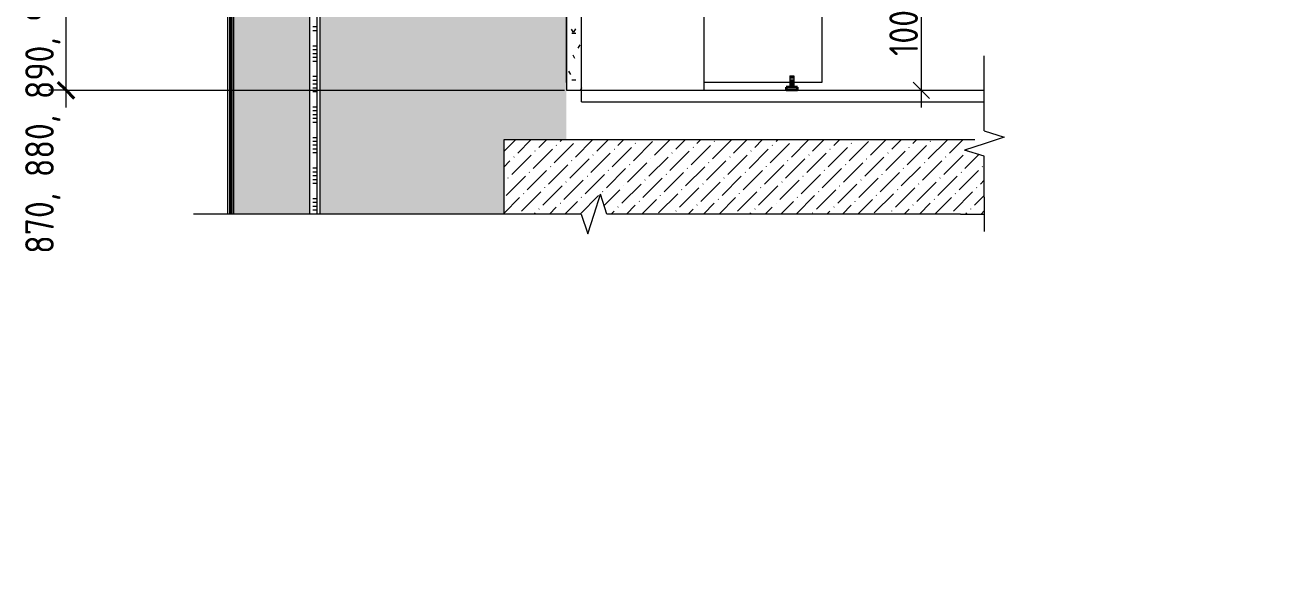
# Model space of a CAD drawing. Header units: millimetres. Extents: x 706 to 61221, y -16940 to 17865.
# Drawn here: x 8787 to 10435, y 3410 to 4141 of the extents above; entities that cross this region are included whole.
import ezdxf

# ---------------------------------------------------------------- set-up
doc = ezdxf.new("R2010")
doc.units = ezdxf.units.MM
for name, color, linetype, lineweight in [('Аннотация', 7, 'Continuous', 20), ('Размеры', 7, 'Continuous', 9), ('Размеры-15', 7, 'Continuous', 9), ('Узлы', 7, 'Continuous', 20)]:
    doc.layers.add(name, color=color, linetype=linetype, lineweight=lineweight)
doc.layers.add('Линии', color=7, linetype='Continuous', lineweight=9, true_color=0x00a600)
doc.styles.add('GOST Common_1', font='GOST_Common.ttf', dxfattribs={"width": 0.9, "height": 37.5})
doc.dimstyles.new('ADSK_Основной_2_5_мм_Округление_до_1_мм_1', dxfattribs={"dimscale": 304.8, "dimtxt": 37.714312, "dimasz": 0.069587, "dimexe": 0.073819, "dimexo": 0.073819, "dimgap": 0.014764, "dimtad": 1, "dimdec": 0, "dimdsep": 46, "dimtxsty": 'GOST Common_1', "dimblk1": 'OBLIQUE', "dimblk2": 'OBLIQUE', "dimsah": 1, "dimcen": 0.09, "dimdle": 0.073819, "dimazin": 2, "dimtfac": 1, "dimtdec": 4, "dimtix": 1, "dimtmove": 0, "dimatfit": 3, "dimfxl": 1, "dimtvp": 1, "dimtolj": 1, "dimtzin": 0, "dimlwd": 20, "dimlwe": 20, "dimarcsym": 2})

# ---------------------------------------------------------------- blocks, each defined once
blk = doc.blocks.new('ADSK_Обрыв_Линия - По умолчанию-5822190-Подиумы')
at = {"layer": 'Узлы'}
for p, q in [((2298.4, 3893.3), (1835.3, 3893.3)), ((2795.3, 3893.3), (2331.8, 3893.3))]:
    blk.add_line(p, q, dxfattribs=at)
blk = doc.blocks.new('ADSK_Обрыв_Линия - По умолчанию-5884709-Подиумы')
at = {"layer": 'Узлы'}
for p, q in [((2826.3, 4002.3), (2826.3, 4055.4)), ((2826.3, 3915.4), (2826.3, 3968.9))]:
    blk.add_line(p, q, dxfattribs=at)
blk = doc.blocks.new('_Oblique')
at = {"color": 0, "linetype": 'ByBlock', "lineweight": -2}
blk.add_line((-0.5, -0.5), (0.5, 0.5), dxfattribs=at)
blk = doc.blocks.new('DIMBLOCK11-Подиумы')
at = {"layer": 'Defpoints', "color": 0, "transparency": 16777216}
for p in [(9842.7, 4205.4), (9961.2, 4205.4), (9946.2, 4055.4)]:
    blk.add_point(p, dxfattribs=at)
at = {"layer": 'Размеры', "color": 0, "lineweight": 20, "transparency": 16777216}
for p, q in [((9961.2, 4032.9), (9961.2, 4227.9)), ((9865.2, 4205.4), (9983.7, 4205.4)), ((9968.7, 4055.4), (9983.7, 4055.4))]:
    blk.add_line(p, q, dxfattribs=at)
at = {"layer": 'Размеры', "color": 0, "lineweight": 20, "transparency": 16777216, "xscale": 21.21, "yscale": 21.21, "zscale": 21.21}
for p, rotation in [((9961.2, 4205.4), 90), ((9961.2, 4055.4), 270)]:
    blk.add_blockref('_Oblique', p, dxfattribs=dict(at, rotation=rotation))
at = {"layer": 'Размеры', "color": 0, "lineweight": 20, "transparency": 16777216, "insert": (9938, 4130.4), "char_height": 37.5, "width": 76.707, "attachment_point": 5, "rotation": 90, "style": 'GOST Common_1'}
blk.add_mtext('\\A1;100', dxfattribs=at)
blk = doc.blocks.new('DIMBLOCK21-Подиумы')
at = {"layer": 'Defpoints', "color": 0, "transparency": 16777216}
for p in [(10317.2, 2191.7), (10412.3, 2191.7), (10317.2, 1862.2)]:
    blk.add_point(p, dxfattribs=at)
at = {"layer": 'Размеры', "color": 0, "lineweight": 20, "transparency": 16777216}
for p, q in [((10412.3, 1839.7), (10412.3, 2214.2)), ((10339.7, 2191.7), (10434.8, 2191.7)), ((10339.7, 1862.2), (10434.8, 1862.2))]:
    blk.add_line(p, q, dxfattribs=at)
at = {"layer": 'Размеры', "color": 0, "lineweight": 20, "transparency": 16777216, "xscale": 21.21, "yscale": 21.21, "zscale": 21.21}
for p, rotation in [((10412.3, 2191.7), 90), ((10412.3, 1862.2), 270)]:
    blk.add_blockref('_Oblique', p, dxfattribs=dict(at, rotation=rotation))
at = {"layer": 'Размеры', "color": 0, "lineweight": 20, "transparency": 16777216, "insert": (10389.1, 2026.9), "char_height": 37.5, "width": 24288.75, "attachment_point": 5, "rotation": 90, "style": 'GOST Common_1'}
blk.add_mtext('\\A1;363', dxfattribs=at)
blk = doc.blocks.new('DIMBLOCK85-Подиумы')
at = {"layer": 'Размеры-15', "lineweight": 40, "transparency": 16777216}
for p, q in [((8840.6, 4838.3), (8830, 4848.9)), ((8840.6, 4838.3), (8851.2, 4827.7)), ((8840.6, 4055.4), (8830, 4066)), ((8840.6, 4055.4), (8851.2, 4044.8))]:
    blk.add_line(p, q, dxfattribs=at)
at = {"layer": 'Размеры-15', "lineweight": 20, "transparency": 16777216}
for p, q in [((8840.6, 4032.9), (8840.6, 4860.8)), ((8840.6, 4838.3), (8818.1, 4838.3)), ((8840.6, 4838.3), (9470.8, 4838.3)), ((8840.6, 4055.4), (8818.1, 4055.4)), ((8840.6, 4055.4), (9493.6, 4055.4))]:
    blk.add_line(p, q, dxfattribs=at)
at = {"layer": 'Размеры-15', "color": 0, "lineweight": 20, "transparency": 16777216, "insert": (8787.1, 3841.2), "char_height": 37.5, "width": 1453.599, "attachment_point": 1, "rotation": 90, "line_spacing_factor": 1.022761, "style": 'GOST Common_1'}
blk.add_mtext('870, 880, 890, 900, 910, 930, 940, 950, 955, 960, 985, 970, 1020', dxfattribs=at)

msp = doc.modelspace()

# ---------------------------------------------------------------- hatches: boundary and pattern name
at = {"layer": 'Узлы', "lineweight": 9}
h = msp.add_hatch(dxfattribs=at)
h.set_pattern_fill('FP_4', color=256, style=0, pattern_type=2)
h.set_pattern_definition([(0, (7217.277, 0), (60.96, 15.24), [5.029, -40.691, 5.029, -40.691, -243.84]), (0, (7217.277, 0), (60.96, 15.24), [-91.44, 5.029, -86.411, 5.029, -40.691, -106.68]), (0, (7217.277, 0), (60.96, 15.24), [-228.6, 5.029, -25.451, 5.029, -71.171]), (120, (7240.137, 7.62), (-43.678227, 45.17291), [5.029, -40.691, 5.029, -40.691, -243.84]), (120, (7240.137, 7.62), (-43.678227, 45.17291), [-91.44, 5.029, -86.411, 5.029, -40.691, -106.68]), (120, (7240.137, 7.62), (-43.678227, 45.17291), [-228.6, 5.029, -25.451, 5.029, -71.171]), (240, (7247.757, 38.1), (-17.281773, -60.41291), [5.029, -40.691, 5.029, -40.691, -243.84]), (240, (7247.757, 38.1), (-17.281773, -60.41291), [-91.44, 5.029, -86.411, 5.029, -40.691, -106.68]), (240, (7247.757, 38.1), (-17.281773, -60.41291), [-228.6, 5.029, -25.451, 5.029, -71.171])])
h.paths.add_polyline_path([(9516.102, 4055.378), (9516.102, 4713.261), (9676.102, 4713.261), (9676.102, 4894.357), (9656.102, 4894.357), (9656.102, 4733.261), (9496.102, 4733.261), (9496.102, 4055.378)])
at = {"layer": 'Узлы', "true_color": 0xffffff}
for points in [[(9173.071, 3893.261), (9414.102, 3893.261), (9414.102, 3990.378), (9496.102, 3990.378), (9496.102, 4838.261), (9173.071, 4838.261), (9173.071, 4777.236)], [(9060.102, 3893.261), (9160.102, 3893.261), (9160.102, 4823.27), (9060.102, 4823.27), (9060.102, 4777.236)]]:
    msp.add_hatch(color=7, dxfattribs=at).paths.add_polyline_path(points)
at = {"layer": 'Узлы', "lineweight": 9}
h = msp.add_hatch(dxfattribs=at)
h.set_pattern_fill('FP_7', color=256, style=0, pattern_type=2)
h.set_pattern_definition([(45, (7217.277, 0), (7.57665, 27.782933), [35.719, -7.144, 0.50292, -6.641])])
h.paths.add_polyline_path([(9515.709, 3893.261), (9540.852, 3919.242), (9549.102, 3893.261), (10043.602, 3893.261), (10043.602, 3968.878), (10017.621, 3977.128), (10031.312, 3990.378), (9414.102, 3990.378), (9414.102, 3893.261), (9496.102, 3893.261)])

# ---------------------------------------------------------------- linework, layer by layer
at = {"layer": 'Аннотация'}
for p, q in [((10043.602, 4055.378), (10043.602, 4100.378)), ((10043.602, 4002.27), (10069.597, 3993.824)), ((10043.602, 4002.27), (10069.597, 3993.824)), ((10069.597, 3993.824), (10043.602, 3985.378)), ((10069.597, 3993.824), (10043.602, 3985.378)), ((10043.602, 3985.378), (10017.621, 3977.128)), ((10043.602, 3968.878), (10017.621, 3977.128)), ((10043.602, 3968.878), (10017.621, 3977.128)), ((9532.602, 3893.261), (9540.852, 3919.242)), ((9549.102, 3893.261), (9540.852, 3919.242)), ((9549.102, 3893.261), (9540.852, 3919.242)), ((10043.602, 3915.378), (10043.602, 3870.378)), ((9052.602, 3893.261), (9007.602, 3893.261)), ((9515.709, 3893.261), (9524.155, 3867.266)), ((9515.709, 3893.261), (9524.155, 3867.266)), ((9524.155, 3867.266), (9532.602, 3893.261)), ((9524.155, 3867.266), (9532.602, 3893.261)), ((10012.602, 3893.261), (10043.602, 3893.261))]:
    msp.add_line(p, q, dxfattribs=at)
at = {"layer": 'Линии', "color": 7}
for p, q in [((9830.736, 4895.378), (9830.736, 4065.378)), ((9173.071, 4838.261), (9173.071, 3893.261)), ((9052.602, 3893.261), (9052.602, 4823.261)), ((9055.102, 3893.261), (9055.102, 4823.261)), ((9056.102, 4823.261), (9056.102, 3893.261)), ((9058.102, 3893.261), (9058.102, 4823.27)), ((9060.102, 4823.27), (9060.102, 3893.261)), ((9160.102, 3893.261), (9160.102, 4823.27)), ((9676.102, 4173.261), (9676.102, 4055.378)), ((9789.041, 4074.378), (9789.041, 4059.378)), ((9789.041, 4074.378), (9794.041, 4074.378)), ((9789.041, 4072.378), (9794.041, 4072.378)), ((9789.041, 4070.378), (9794.041, 4070.378)), ((9794.041, 4074.378), (9794.041, 4059.378)), ((9830.736, 4065.378), (9677.736, 4065.378)), ((9789.041, 4068.378), (9794.041, 4068.378)), ((9789.041, 4066.378), (9794.041, 4066.378)), ((9789.041, 4064.378), (9794.041, 4064.378)), ((9789.041, 4062.378), (9794.041, 4062.378)), ((10031.312, 3990.378), (9414.102, 3990.378)), ((9414.102, 3990.378), (9414.102, 3893.261))]:
    msp.add_line(p, q, dxfattribs=at)
at = {"layer": 'Линии', "color": 7, "lineweight": 20}
for p, q in [((9169.102, 4823.261), (9169.102, 3893.261)), ((9496.102, 4733.261), (9496.102, 4055.378)), ((9496.102, 4065.378), (9496.102, 4733.261)), ((9516.102, 4055.378), (9516.102, 4713.261)), ((9169.102, 4138.261), (9164.102, 4138.261)), ((9169.102, 4133.261), (9164.102, 4133.261)), ((9169.102, 4113.261), (9164.102, 4113.261)), ((9169.102, 4108.261), (9164.102, 4108.261)), ((9169.102, 4103.261), (9164.102, 4103.261)), ((9169.102, 4098.261), (9164.102, 4098.261)), ((9169.102, 4093.261), (9164.102, 4093.261)), ((9169.102, 4073.261), (9164.102, 4073.261)), ((9169.102, 4068.261), (9164.102, 4068.261)), ((9169.102, 4063.261), (9164.102, 4063.261)), ((9169.102, 4058.261), (9164.102, 4058.261)), ((9496.102, 4055.378), (9516.102, 4055.378)), ((9516.102, 4040.378), (9516.102, 4068.261)), ((9516.102, 4055.378), (10043.602, 4055.378)), ((9169.102, 4053.261), (9164.102, 4053.261)), ((9516.102, 4040.378), (10043.602, 4040.378)), ((9169.102, 4033.261), (9164.102, 4033.261)), ((9169.102, 4028.261), (9164.102, 4028.261)), ((9169.102, 4023.261), (9164.102, 4023.261)), ((9169.102, 4018.261), (9164.102, 4018.261)), ((9169.102, 4013.261), (9164.102, 4013.261)), ((9169.102, 3993.261), (9164.102, 3993.261)), ((9169.102, 3988.261), (9164.102, 3988.261)), ((9169.102, 3983.261), (9164.102, 3983.261)), ((9169.102, 3978.261), (9164.102, 3978.261)), ((9169.102, 3973.261), (9164.102, 3973.261)), ((9169.102, 3953.261), (9164.102, 3953.261)), ((9169.102, 3948.261), (9164.102, 3948.261)), ((9169.102, 3943.261), (9164.102, 3943.261)), ((9169.102, 3938.261), (9164.102, 3938.261)), ((9169.102, 3933.261), (9164.102, 3933.261)), ((9169.102, 3913.261), (9164.102, 3913.261)), ((9169.102, 3908.261), (9164.102, 3908.261)), ((9169.102, 3903.261), (9164.102, 3903.261)), ((9169.102, 3898.261), (9164.102, 3898.261))]:
    msp.add_line(p, q, dxfattribs=at)
at = {"layer": 'Линии', "color": 251, "lineweight": 20, "true_color": 0x666666}
msp.add_line((9556.102, 4055.378), (9576.102, 4055.378), dxfattribs=at)
at = {"layer": 'Линии', "color": 7, "lineweight": 35}
for p, q in [((9799.041, 4059.378), (9784.041, 4059.378)), ((9784.041, 4059.378), (9784.041, 4055.378)), ((9799.041, 4055.378), (9784.041, 4055.378)), ((9799.041, 4055.378), (9799.041, 4059.378))]:
    msp.add_line(p, q, dxfattribs=at)

# ---------------------------------------------------------------- block references
at = {"layer": 'Узлы'}
for name in ['ADSK_Обрыв_Линия - По умолчанию-5884709-Подиумы', 'ADSK_Обрыв_Линия - По умолчанию-5822190-Подиумы']:
    msp.add_blockref(name, (7217.277, 0), dxfattribs=at)

# ---------------------------------------------------------------- dimensions: what is measured, and where the dimension line sits
at = {"layer": 'Размеры', "lineweight": 20}
for base, p1, p2, text, override, picture, middle in [((10412.337, 2191.685), (10317.159, 1862.18), (10317.159, 2191.685), '363', {"dimpost": '<>', "dimfxl": 329.50421}, 'DIMBLOCK21-Подиумы', (10389.087, 2026.933)), ((8840.631, 4838.261), (9516.102, 4055.378), (9493.279, 4838.261), '870, 880, 890, 900, 910, 930, 940, 950, 955, 960, 985, 970, 1020', {"dimpost": '<>', "dimfxl": 783.216235}, 'DIMBLOCK85-Подиумы', (8813.631, 4446.82)), ((9961.202, 4205.378), (9946.204, 4055.378), (9842.736, 4205.378), '100', {"dimpost": '<>', "dimfxl": 182.223971}, 'DIMBLOCK11-Подиумы', (9937.952, 4130.378))]:
    dim = msp.add_linear_dim(base=base, p1=p1, p2=p2, angle=90, text=text, dimstyle='ADSK_Основной_2_5_мм_Округление_до_1_мм_1', override=override, dxfattribs=at)
    dim.commit()
    dim.dimension.update_dxf_attribs({"geometry": picture, "text_midpoint": middle})

doc.saveas('drawing.dxf')
